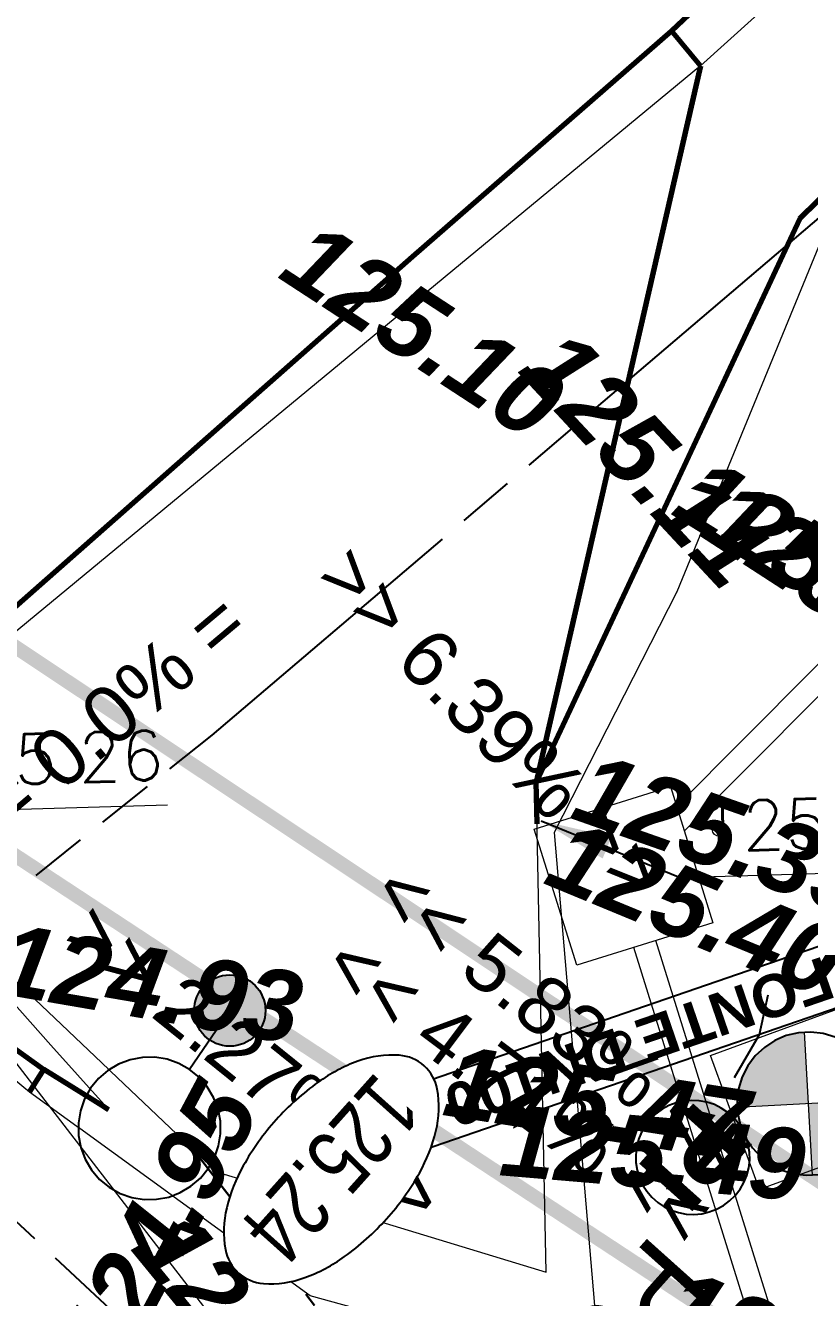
# Model space of a CAD drawing. Header units: metres. Extents: x -2858 to 512, y -1995 to 1252.
# Drawn here: x -1202.05 to -1196.55, y -929.75 to -920.83 of the extents above; entities that cross this region are included whole.
import ezdxf
from ezdxf.enums import TextEntityAlignment as Align
from ezdxf.lldxf.tags import DXFTag

# ---------------------------------------------------------------- set-up
doc = ezdxf.new("R2010")
doc.units = ezdxf.units.M
doc.header["$PDMODE"] = 33
doc.header["$PDSIZE"] = 0.1
doc.linetypes.add('AEP-2', pattern=[3.9, 2.5, -0.2, 0.4, -0.2, 0.4, -0.2])
doc.linetypes.add('ECL-3', pattern=[1.82, 1.2, -0.155, 0, -0.155, 0, -0.155, 0, -0.155])
for name, color, linetype in [('&G_05_VU_02', 7, 'Continuous'), ('04-NIV-COT', 1, 'Continuous'), ('05.2-EP-TXT', 5, 'Continuous'), ('07-AEP-PI', 94, 'Continuous'), ('07-AEP-RES', 94, 'AEP-2'), ('07-AEP-TXT', 94, 'Continuous'), ('10-ECL-LUM', 32, 'Continuous')]:
    doc.layers.add(name, color=color, linetype=linetype)
for name, color, linetype, lineweight, true_color in [('03-HCH-15x30-10cm', 7, 'Continuous', 0, 0xf696fd), ('Ass - EP - Regards', 5, 'Continuous', 0, 0x0000ff), ('Ass - EP - Réseau', 5, 'Continuous', 0, 0x0000ff), ('Ass - EP - Textes - Regards', 5, 'Continuous', 0, 0x0000ff), ('Ass - EU - Regards', 1, 'Continuous', 0, 0xff0000), ('Surface Projet - Textes - Altitudes', 7, 'Continuous', 0, 0x333399), ('Surface PROJET VOIRIE - Cotations - Cotation Points', 7, 'Continuous', 0, 0xc02000), ('Surface PROJET VOIRIE - Entrées en terre talus', 5, 'Continuous', 0, 0x0000ff), ("Surface PROJET VOIRIE - Réseaux d'écoulement", 7, 'Ligne écoulement', 70, 0x33cccc), ('Surface PROJET VOIRIE - Surfaces projet', 7, 'Continuous', 0, 0x333399), ('Surface PROJET VOIRIE - Textes - Altitudes', 7, 'Continuous', 0, 0x333399), ('Surface PROJET VOIRIE - Textes - Pente des côtés', 7, 'Continuous', 0, 0x333399), ('TERRAIN APRES TERR BAT - Points', 7, 'Continuous', 0, 0x808000)]:
    doc.layers.add(name, color=color, linetype=linetype, lineweight=lineweight, true_color=true_color)
for name, color, linetype, lineweight in [('03-SER-CLOT-MUR-140 ST', 7, 'Continuous', 15), ('04-NIV-MSQ', 255, 'Continuous', 0), ('10-ECL-U1000R2V+TPC63', 32, 'ECL-3', 30)]:
    doc.layers.add(name, color=color, linetype=linetype, lineweight=lineweight)
doc.layers.add('DWG_MENSURA_(81 - 06-EU-TXT', color=7, linetype='Continuous', true_color=0x7f1f00)
doc.styles.add('Altitude Surfaces projet', font='arialbi.ttf', dxfattribs={"height": 0.5})
doc.styles.add('ARIAL', font='arial.ttf')
doc.styles.add('ARIAL GRAS', font='arialbd.ttf')
doc.styles.add('Cotation', font='romans.shx')
doc.styles.add('CoteHor.3', font='arial.ttf', dxfattribs={"height": 0.0017})
doc.styles.add('Couches géologiques', font='arial.ttf', dxfattribs={"height": 0.3})
doc.styles.add('Mensura_Standard', font='arial.ttf', dxfattribs={"height": 1})
doc.styles.add('Pente Surfaces projet', font='arial.ttf', dxfattribs={"height": 0.4})
doc.styles.get("Standard").update_dxf_attribs({"font": 'arial.ttf'})
tags = doc.linetypes.add('Ligne écoulement', pattern='A,5,[">",Mensura_Standard,S=2,R=0,X=0,Y=-1],0', length=5).pattern_tags.tags
tags[13:14] = [DXFTag(74, 4), DXFTag(75, 0), DXFTag(340, '0'), DXFTag(46, 0.0), DXFTag(50, 0.0), DXFTag(44, 0.0), DXFTag(45, 0.0)]
doc.dimstyles.get("Standard").update_dxf_attribs({"dimtxt": 0.18, "dimasz": 0.18, "dimexe": 0.18, "dimexo": 0.0625, "dimgap": 0.09, "dimtad": 0, "dimtih": 1, "dimtoh": 1, "dimdec": 4, "dimzin": 0, "dimdsep": 46, "dimtxsty": 'Standard', "dimcen": 0.09, "dimadec": 0, "dimazin": 0, "dimtfac": 1, "dimtdec": 4, "dimtofl": 0, "dimtmove": 0, "dimatfit": 3, "dimfxl": 1, "dimtolj": 1, "dimtzin": 0, "dimarcsym": 0})

# ---------------------------------------------------------------- blocks, each defined once
blk = doc.blocks.new('AEP-PI')
at = {"color": 255}
blk.add_wipeout([(0, 0.251), (-0.0436, 0.2471), (-0.0858, 0.2358), (-0.1255, 0.2173), (-0.1613, 0.1922), (-0.1922, 0.1613), (-0.2173, 0.1255), (-0.2358, 0.0858), (-0.2471, 0.0436), (-0.251, 0), (-0.2471, -0.0436), (-0.2358, -0.0858), (-0.2173, -0.1255), (-0.1922, -0.1613), (-0.1613, -0.1922), (-0.1255, -0.2173), (-0.0858, -0.2358), (-0.0436, -0.2471), (0, -0.251), (0.0436, -0.2471), (0.0858, -0.2358), (0.1255, -0.2173), (0.1613, -0.1922), (0.1922, -0.1613), (0.2173, -0.1255), (0.2358, -0.0858), (0.2471, -0.0436), (0.251, 0), (0.2471, 0.0436), (0.2358, 0.0858), (0.2173, 0.1255), (0.1922, 0.1613), (0.1613, 0.1922), (0.1255, 0.2173), (0.0858, 0.2358), (0.0436, 0.2471)], dxfattribs=at)
at = {"lineweight": 15}
h = blk.add_hatch(color=256, dxfattribs=at)
h.paths.add_polyline_path([(0, 0), (-0.1768, -0.1768), (-0.1613, -0.1922), (-0.1255, -0.2173), (-0.0858, -0.2358), (-0.0436, -0.2471), (0, -0.251), (0.0436, -0.2471), (0.0858, -0.2358), (0.1255, -0.2173), (0.1613, -0.1922), (0.1768, -0.1768)])
h.paths.add_polyline_path([(0.1768, 0.1768), (0.1613, 0.1922), (0.1255, 0.2173), (0.0858, 0.2358), (0.0436, 0.2471), (0, 0.251), (-0.0436, 0.2471), (-0.0858, 0.2358), (-0.1255, 0.2173), (-0.1613, 0.1922), (-0.1768, 0.1768), (0, 0)])
at = {"flags": 128}
blk.add_lwpolyline([(0, 0.251), (-0.0436, 0.2471), (-0.0858, 0.2358), (-0.1255, 0.2173), (-0.1613, 0.1922), (-0.1922, 0.1613), (-0.2173, 0.1255), (-0.2358, 0.0858), (-0.2471, 0.0436), (-0.251, 0), (-0.2471, -0.0436), (-0.2358, -0.0858), (-0.2173, -0.1255), (-0.1922, -0.1613), (-0.1613, -0.1922), (-0.1255, -0.2173), (-0.0858, -0.2358), (-0.0436, -0.2471), (0, -0.251), (0.0436, -0.2471), (0.0858, -0.2358), (0.1255, -0.2173), (0.1613, -0.1922), (0.1922, -0.1613), (0.2173, -0.1255), (0.2358, -0.0858), (0.2471, -0.0436), (0.251, 0), (0.2471, 0.0436), (0.2358, 0.0858), (0.2173, 0.1255), (0.1922, 0.1613), (0.1613, 0.1922), (0.1255, 0.2173), (0.0858, 0.2358), (0.0436, 0.2471)], close=True, dxfattribs=at)
at = {"lineweight": 15, "flags": 128}
for points in [[(0.1775, 0.1775), (-0.1775, -0.1775)], [(-0.1775, 0.1775), (0.1775, -0.1775)]]:
    blk.add_lwpolyline(points, dxfattribs=at)
blk = doc.blocks.new('ECL-LUM1')
at = {"true_color": 0xf8991e}
h = blk.add_hatch(color=30, dxfattribs=at)
h.dxf.hatch_style = 1
edge = h.paths.add_edge_path()
edge.add_arc((0, 0), 0.125, 0, 360)
at = {"color": 30, "true_color": 0xf8991e}
blk.add_circle((0, 0), 0.125, dxfattribs=at)
at = {"color": 30, "lineweight": 0, "true_color": 0xf8991e}
blk.add_wipeout([(0, 0.75), (-0.0434, 0.7462), (-0.0855, 0.7349), (-0.125, 0.7165), (-0.1607, 0.6915), (-0.1915, 0.6607), (-0.2165, 0.625), (-0.2349, 0.5855), (-0.2462, 0.5434), (-0.25, 0.5), (-0.2462, 0.4566), (-0.2349, 0.4145), (-0.2165, 0.375), (-0.1915, 0.3393), (-0.1607, 0.3085), (-0.125, 0.2835), (-0.0855, 0.2651), (-0.0434, 0.2538), (0, 0.25), (0.0434, 0.2538), (0.0855, 0.2651), (0.125, 0.2835), (0.1607, 0.3085), (0.1915, 0.3393), (0.2165, 0.375), (0.2349, 0.4145), (0.2462, 0.4566), (0.25, 0.5), (0.2462, 0.5434), (0.2349, 0.5855), (0.2165, 0.625), (0.1915, 0.6607), (0.1607, 0.6915), (0.125, 0.7165), (0.0855, 0.7349), (0.0434, 0.7462)], dxfattribs=at)
at = {"layer": '&G_05_VU_02'}
h = blk.add_hatch(dxfattribs=at)
h.set_pattern_fill('ANGLE', color=256)
h.set_pattern_definition([(0, (0, 0), (0, 6.985), [5.08, -1.905]), (90, (0, 0), (-6.985, 4e-16), [5.08, -1.905])])
h.paths.add_polyline_path([(0, 0.75), (-0.0434, 0.7462), (-0.0855, 0.7349), (-0.125, 0.7165), (-0.1607, 0.6915), (-0.1915, 0.6607), (-0.2165, 0.625), (-0.2349, 0.5855), (-0.2462, 0.5434), (-0.25, 0.5), (-0.2462, 0.4566), (-0.2349, 0.4145), (-0.2165, 0.375), (-0.1915, 0.3393), (-0.1607, 0.3085), (-0.125, 0.2835), (-0.0855, 0.2651), (-0.0434, 0.2538), (0, 0.25), (0.0434, 0.2538), (0.0855, 0.2651), (0.125, 0.2835), (0.1607, 0.3085), (0.1915, 0.3393), (0.2165, 0.375), (0.2349, 0.4145), (0.2462, 0.4566), (0.25, 0.5), (0.2462, 0.5434), (0.2349, 0.5855), (0.2165, 0.625), (0.1915, 0.6607), (0.1607, 0.6915), (0.125, 0.7165), (0.0855, 0.7349), (0.0434, 0.7462)])
at = {"color": 30, "true_color": 0xf8991e, "flags": 128}
blk.add_lwpolyline([(0, 0.75), (-0.0434, 0.7462), (-0.0855, 0.7349), (-0.125, 0.7165), (-0.1607, 0.6915), (-0.1915, 0.6607), (-0.2165, 0.625), (-0.2349, 0.5855), (-0.2462, 0.5434), (-0.25, 0.5), (-0.2462, 0.4566), (-0.2349, 0.4145), (-0.2165, 0.375), (-0.1915, 0.3393), (-0.1607, 0.3085), (-0.125, 0.2835), (-0.0855, 0.2651), (-0.0434, 0.2538), (0, 0.25), (0.0434, 0.2538), (0.0855, 0.2651), (0.125, 0.2835), (0.1607, 0.3085), (0.1915, 0.3393), (0.2165, 0.375), (0.2349, 0.4145), (0.2462, 0.4566), (0.25, 0.5), (0.2462, 0.5434), (0.2349, 0.5855), (0.2165, 0.625), (0.1915, 0.6607), (0.1607, 0.6915), (0.125, 0.7165), (0.0855, 0.7349), (0.0434, 0.7462)], close=True, dxfattribs=at)
blk.add_lwpolyline([(0, 0), (0, 0.25)], dxfattribs=at)
blk = doc.blocks.new('NIV-HG')
h = blk.add_hatch(color=256)
edge = h.paths.add_edge_path()
edge.add_arc((0.1, -0.1), 0.0187, 180, 360)
edge.add_arc((0.1, -0.1), 0.0187, 0, 180)
blk.add_lwpolyline([(0.0812, -0.1, 1), (0.1187, -0.1, 1)], format="xyb", close=True)
at = {"layer": '04-NIV-MSQ', "flags": 128}
blk.add_lwpolyline([(0.175, -0.375), (0.1811, -0.3387), (0.1985, -0.3063), (0.2379, -0.2654), (0.2848, -0.2336), (0.3404, -0.2087), (0.3988, -0.1915), (0.4739, -0.1791), (0.55, -0.175), (0.6261, -0.1791), (0.7012, -0.1915), (0.7596, -0.2087), (0.8152, -0.2336), (0.8621, -0.2654), (0.9015, -0.3063), (0.9189, -0.3387), (0.925, -0.375), (0.9189, -0.4113), (0.9015, -0.4437), (0.8621, -0.4846), (0.8152, -0.5164), (0.7596, -0.5413), (0.7012, -0.5585), (0.6261, -0.5709), (0.55, -0.575), (0.4739, -0.5709), (0.3988, -0.5585), (0.3404, -0.5413), (0.2848, -0.5164), (0.2379, -0.4846), (0.1985, -0.4437), (0.1811, -0.4113)], close=True, dxfattribs=at)
blk.add_wipeout([(0.175, -0.375), (0.1811, -0.3387), (0.1985, -0.3063), (0.2379, -0.2654), (0.2848, -0.2336), (0.3404, -0.2087), (0.3988, -0.1915), (0.4739, -0.1791), (0.55, -0.175), (0.6261, -0.1791), (0.7012, -0.1915), (0.7596, -0.2087), (0.8152, -0.2336), (0.8621, -0.2654), (0.9015, -0.3063), (0.9189, -0.3387), (0.925, -0.375), (0.9189, -0.4113), (0.9015, -0.4437), (0.8621, -0.4846), (0.8152, -0.5164), (0.7596, -0.5413), (0.7012, -0.5585), (0.6261, -0.5709), (0.55, -0.575), (0.4739, -0.5709), (0.3988, -0.5585), (0.3404, -0.5413), (0.2848, -0.5164), (0.2379, -0.4846), (0.1985, -0.4437), (0.1811, -0.4113)]).dxf.layer = '04-NIV-MSQ'
blk.add_lwpolyline([(0.175, -0.375, 0.166601), (0.1985, -0.4437, 0.105514), (0.2848, -0.5164, 0.068239), (0.3988, -0.5585, 0.054409), (0.55, -0.575, 0.054409), (0.7012, -0.5585, 0.068239), (0.8152, -0.5164, 0.105514), (0.9015, -0.4437, 0.166601), (0.925, -0.375, 0.166601), (0.9015, -0.3063, 0.105514), (0.8152, -0.2336, 0.068239), (0.7012, -0.1915, 0.054409), (0.55, -0.175, 0.054409), (0.3988, -0.1915, 0.068239), (0.2848, -0.2336, 0.105514), (0.1985, -0.3063, 0.166601)], format="xyb", close=True)
at = {"style": 'ARIAL', "width": 0.75}
blk.add_attdef('COTE', text='', height=0.175, dxfattribs=at).set_placement((0.55, -0.375), align=Align.MIDDLE_CENTER)
blk = doc.blocks.new('TXT-REPERE')
at = {"color": 254, "lineweight": 0, "true_color": 0xffffc1}
blk.add_wipeout([(0, 0.4), (-0.0545, 0.3963), (-0.1079, 0.3852), (-0.1594, 0.3669), (-0.2078, 0.3418), (-0.2524, 0.3103), (-0.2923, 0.273), (-0.3268, 0.2307), (-0.3552, 0.184), (-0.3769, 0.134), (-0.3916, 0.0814), (-0.3991, 0.0273), (-0.3991, -0.0273), (-0.3916, -0.0814), (-0.3769, -0.134), (-0.3552, -0.184), (-0.3268, -0.2307), (-0.2923, -0.273), (-0.2524, -0.3103), (-0.2078, -0.3418), (-0.1594, -0.3669), (-0.1079, -0.3852), (-0.0545, -0.3963), (0, -0.4), (0.0545, -0.3963), (0.1079, -0.3852), (0.1594, -0.3669), (0.2078, -0.3418), (0.2524, -0.3103), (0.2923, -0.273), (0.3268, -0.2307), (0.3552, -0.184), (0.3769, -0.134), (0.3916, -0.0814), (0.3991, -0.0273), (0.3991, 0.0273), (0.3916, 0.0814), (0.3769, 0.134), (0.3552, 0.184), (0.3268, 0.2307), (0.2923, 0.273), (0.2524, 0.3103), (0.2078, 0.3418), (0.1594, 0.3669), (0.1079, 0.3852), (0.0545, 0.3963)], dxfattribs=at)
at = {"color": 254, "true_color": 0xffffc1, "flags": 128}
blk.add_lwpolyline([(0, 0.4), (-0.0545, 0.3963), (-0.1079, 0.3852), (-0.1594, 0.3669), (-0.2078, 0.3418), (-0.2524, 0.3103), (-0.2923, 0.273), (-0.3268, 0.2307), (-0.3552, 0.184), (-0.3769, 0.134), (-0.3916, 0.0814), (-0.3991, 0.0273), (-0.3991, -0.0273), (-0.3916, -0.0814), (-0.3769, -0.134), (-0.3552, -0.184), (-0.3268, -0.2307), (-0.2923, -0.273), (-0.2524, -0.3103), (-0.2078, -0.3418), (-0.1594, -0.3669), (-0.1079, -0.3852), (-0.0545, -0.3963), (0, -0.4), (0.0545, -0.3963), (0.1079, -0.3852), (0.1594, -0.3669), (0.2078, -0.3418), (0.2524, -0.3103), (0.2923, -0.273), (0.3268, -0.2307), (0.3552, -0.184), (0.3769, -0.134), (0.3916, -0.0814), (0.3991, -0.0273), (0.3991, 0.0273), (0.3916, 0.0814), (0.3769, 0.134), (0.3552, 0.184), (0.3268, 0.2307), (0.2923, 0.273), (0.2524, 0.3103), (0.2078, 0.3418), (0.1594, 0.3669), (0.1079, 0.3852), (0.0545, 0.3963)], close=True, dxfattribs=at)
at = {"color": 254, "true_color": 0xffffc1, "style": 'ARIAL GRAS'}
blk.add_attdef('X', text='', height=0.5, rotation=360, dxfattribs=at).set_placement((0, 0), align=Align.MIDDLE_CENTER)
blk = doc.blocks.new('MENSURA_LEADER77', base_point=(-1153.9129, -946.4831))
at = {"layer": 'Surface PROJET VOIRIE - Cotations - Cotation Points'}
blk.add_line((-1153.9129, -946.4831), (-1152.1021, -946.4831), dxfattribs=at)
at = {"layer": 'Surface PROJET VOIRIE - Cotations - Cotation Points', "style": 'Cotation'}
blk.add_text('125.39', height=0.35, dxfattribs=at).set_placement((-1153.7671, -945.9581), align=Align.TOP_LEFT)
blk = doc.blocks.new('MENSURA_LEADER81', base_point=(-1159.3028, -945.8653))
at = {"layer": 'Surface PROJET VOIRIE - Cotations - Cotation Points'}
blk.add_line((-1159.3028, -945.8653), (-1157.492, -945.8653), dxfattribs=at)
at = {"layer": 'Surface PROJET VOIRIE - Cotations - Cotation Points', "style": 'Cotation'}
blk.add_text('125.26', height=0.35, dxfattribs=at).set_placement((-1159.1569, -945.3403), align=Align.TOP_LEFT)
blk = doc.blocks.new('MENSURA_LEADER237', base_point=(-1151.9398, -948.3123))
at = {"layer": 'Ass - EP - Textes - Regards', "true_color": 0xffffff}
h = blk.add_hatch(color=7, dxfattribs=at)
edge = h.paths.add_edge_path(flags=0)
edge.add_arc((-1153.6227, -950.3455), 0.1024, 138.16176, 228.16176)
edge.add_line((-1153.6911, -950.4218), (-1152.6554, -951.3491))
edge.add_arc((-1152.587, -951.2728), 0.1024, 228.16176, 318.16176)
edge.add_line((-1152.5107, -951.3411), (-1150.8198, -949.4525))
edge.add_arc((-1150.8962, -949.3842), 0.1024, 318.16176, 408.16176)
edge.add_line((-1150.8278, -949.3079), (-1151.8635, -948.3806))
edge.add_arc((-1151.9319, -948.4569), 0.1024, 48.16176, 138.16176)
edge.add_line((-1152.0082, -948.3886), (-1153.699, -950.2772))
at = {"layer": 'Ass - EP - Textes - Regards', "color": 5, "true_color": 0x0000ff, "flags": 128}
blk.add_lwpolyline([(-1153.699, -950.2772), (-1153.699, -950.2772, 0.414214), (-1153.6911, -950.4218), (-1152.6554, -951.3491), (-1152.6554, -951.3491, 0.414214), (-1152.5107, -951.3411), (-1150.8198, -949.4525), (-1150.8198, -949.4525, 0.414214), (-1150.8278, -949.3079), (-1151.8635, -948.3806), (-1151.8635, -948.3806, 0.414214), (-1152.0082, -948.3886)], format="xyb", close=True, dxfattribs=at)
at = {"layer": 'Ass - EP - Textes - Regards', "color": 5, "true_color": 0x0000ff, "style": 'Couches géologiques'}
for s, p in [('Prof : 0.90m', (-1151.6833, -948.7903)), ('Fe : 124.58', (-1151.3294, -949.1071)), ('T : 125.48', (-1150.9755, -949.424))]:
    blk.add_text(s, height=0.3, rotation=228.16176, dxfattribs=at).set_placement(p, align=Align.TOP_LEFT)
blk = doc.blocks.new('Default_SymbolReg')
at = {"color": 7, "linetype": 'Continuous', "lineweight": 0, "flags": 128}
blk.add_lwpolyline([(-0.5, -0.5), (-0.5, 0.5), (0.5, 0.5), (0.5, -0.5), (-0.5, -0.5)], dxfattribs=at)
blk = doc.blocks.new('PENTE')
at = {"layer": 'Surface PROJET VOIRIE - Textes - Pente des côtés', "color": 24, "true_color": 0x993300, "style": 'Pente Surfaces projet'}
for s, rotation, p in [('<< 4.71% <<', 99.5216, (3071.438, -597.0707)), ('<< 5.83% <<', 98.0927, (3070.8761, -597.1964)), ('= 0.0% =', 176.32762, (3071.6772, -600.9447))]:
    blk.add_text(s, height=0.4, rotation=rotation, dxfattribs=at).set_placement(p, align=Align.MIDDLE_CENTER)
at = {"layer": 'Surface PROJET VOIRIE - Textes - Pente des côtés', "color": 96, "true_color": 0x008000, "style": 'Pente Surfaces projet'}
for s, rotation, p in [('>> 2.27% >>', 97.4986, (3072.6525, -598.4722)), ('>> 6.39% >>', 90.54641, (3069.7974, -599.0483))]:
    blk.add_text(s, height=0.4, rotation=rotation, dxfattribs=at).set_placement(p, align=Align.MIDDLE_CENTER)
blk = doc.blocks.new('ALTI')
at = {"layer": 'Surface PROJET VOIRIE - Textes - Altitudes', "color": 96, "true_color": 0x008000, "style": 'Altitude Surfaces projet'}
for s, rotation, p in [('125.80', 109.058, (3599.3671, -887.6272)), ('124.80', 81.15006, (3601.3833, -890.6389)), ('124.95', 193.83363, (3602.4166, -890.3741)), ('125.11', 84.8169, (3594.9859, -892.7369)), ('124.93', 122.07396, (3600.7143, -892.7152)), ('125.10', 98.73112, (3595.6184, -894.4942))]:
    blk.add_text(s, height=0.5, rotation=rotation, dxfattribs=at).set_placement(p, align=Align.MIDDLE_LEFT)
at = {"layer": 'Surface PROJET VOIRIE - Textes - Altitudes', "color": 24, "true_color": 0x993300, "style": 'Altitude Surfaces projet'}
for s, rotation, p in [('125.49', 127.01892, (3599.3215, -889.2466)), ('125.47', 122.97687, (3599.2634, -889.8133)), ('125.40', 109.36881, (3597.5537, -890.3183)), ('125.39', 112.46715, (3597.0927, -890.4963)), ('125.31', 98.93171, (3594.995, -891.0891)), ('125.31', 99.98248, (3595.0159, -891.3388))]:
    blk.add_text(s, height=0.5, rotation=rotation, dxfattribs=at).set_placement(p, align=Align.MIDDLE_LEFT)
blk = doc.blocks.new('ASSAI')
at = {"layer": 'Ass - EP - Réseau', "flags": 128}
for points in [[(1289.7763, -324.2855), (1283.3394, -335.0651)], [(1289.9163, -324.3631), (1283.4768, -335.1472)], [(1282.6336, -335.4279), (1261.0107, -334.2849)], [(1282.5408, -335.5832), (1261.0023, -334.4447)]]:
    blk.add_lwpolyline(points, dxfattribs=at)
at = {"layer": 'DWG_MENSURA_(81 - 06-EU-TXT', "linetype": 'Continuous'}
for p, q in [((1283.6853, -334.013), (1283.3442, -334.0827)), ((1283.3442, -334.0827), (1283.0971, -334.2233))]:
    blk.add_line(p, q, dxfattribs=at)
at = {"layer": 'Surface PROJET VOIRIE - Entrées en terre talus', "flags": 128}
for points in [[(1286.8952, -337.8427), (1286.8754, -337.6589), (1286.7923, -337.1884), (1286.7825, -337.1329), (1286.777, -337.1815), (1286.7141, -337.737), (1286.5079, -339.5322)], [(1286.4795, -340.1985), (1280.9048, -339.5358), (1278.5132, -339.2375), (1278.0626, -339.2016), (1274.5737, -338.7099), (1268.9922, -338.138), (1268.3837, -338.0647), (1268.0311, -338.0222), (1266.4254, -337.8285), (1266.0488, -337.7831), (1264.8726, -337.6413), (1264.3108, -337.5634), (1263.8091, -337.4672), (1262.2443, -337.2143), (1255.5069, -336.0164), (1254.7599, -335.8804), (1254.3845, -335.8109), (1254.1374, -335.7758), (1253.8825, -336.2181), (1253.4694, -336.9702), (1252.1957, -339.3009), (1249.7067, -343.7159), (1247.9102, -346.8439)]]:
    blk.add_lwpolyline(points, dxfattribs=at)
at = {"layer": "Surface PROJET VOIRIE - Réseaux d'écoulement", "flags": 128}
for points in [[(1278.8941, -337.6891), (1275.4134, -337.4639), (1275.0865, -337.4178), (1269.9571, -336.4451), (1269.5966, -336.3596), (1268.3304, -336.0591), (1267.2359, -335.9404), (1266.6534, -335.8772), (1264.8434, -335.6808)], [(1283.2845, -336.2312), (1283.0711, -336.4301)], [(1278.5596, -338.9217), (1283.0711, -336.4301)], [(1278.8941, -337.6891), (1283.0711, -336.4301)], [(1286.7825, -337.1329), (1286.7923, -337.1884), (1286.8754, -337.6589), (1286.8952, -337.8427), (1287.1711, -340.4568), (1287.1713, -340.4573), (1287.1715, -340.4579)], [(1287.0622, -337.6291), (1286.8754, -337.6589)], [(1278.5596, -338.9217), (1278.5132, -339.2375)], [(1286.5079, -339.5322), (1286.5607, -340.1253), (1286.5374, -340.1789), (1286.4795, -340.1985), (1280.9048, -339.5358), (1278.5132, -339.2375), (1278.0626, -339.2016)]]:
    blk.add_lwpolyline(points, dxfattribs=at)
at = {"layer": 'Surface PROJET VOIRIE - Surfaces projet', "flags": 128}
for points in [[(1246.4585, -345.1604), (1250.9733, -338.254), (1248.619, -336.7518), (1250.1557, -334.7009), (1251.682, -335.6699), (1253.4637, -332.6258), (1257.8756, -334.3433), (1260.4081, -335.1035), (1260.4875, -335.1764), (1268.3367, -336.0194), (1275.713, -337.315), (1278.7685, -337.5253), (1281.4194, -336.586), (1283.25, -336.1011), (1285.8706, -333.3175), (1286.8124, -335.2101), (1287.0622, -337.6291), (1287.1728, -340.4567), (1288.6941, -340.6131), (1288.4236, -337.5123), (1288.0934, -334.944), (1286.6598, -331.8277), (1291.0344, -324.195), (1292.0928, -322.5235)], [(1241.6402, -357.8601), (1254.1352, -335.7713), (1264.3367, -337.3911), (1278.5596, -338.9217), (1286.4909, -340.1233), (1286.6016, -336.2783), (1285.5838, -334.0883), (1283.0711, -336.4301), (1278.8941, -337.6891), (1275.0842, -337.4426), (1267.2479, -336.1832), (1260.4875, -335.1764), (1253.7037, -333.0477), (1252.093, -335.8713), (1250.5712, -339.7272), (1246.7135, -345.176)]]:
    blk.add_lwpolyline(points, dxfattribs=at)
at = {"layer": 'TERRAIN APRES TERR BAT - Points'}
blk.add_point((1282.46, -335.252), dxfattribs=at)
at = {"layer": 'Ass - EP - Regards', "rotation": 59.15696165148176}
blk.add_blockref('Default_SymbolReg', (1283.1517, -335.5354), dxfattribs=at)
at = {"layer": 'Ass - EP - Textes - Regards', "rotation": 133.5650505867652}
blk.add_blockref('MENSURA_LEADER237', (1282.8614, -332.5428), dxfattribs=at)
at = {"layer": 'Ass - EU - Regards', "rotation": 61.98349238550134}
blk.add_blockref('Default_SymbolReg', (1283.4777, -333.5654), dxfattribs=at)
at = {"layer": 'Surface PROJET VOIRIE - Cotations - Cotation Points', "rotation": 133.5650505867652}
for name, p in [('MENSURA_LEADER77', (1282.8958, -335.2331)), ('MENSURA_LEADER81', (1286.1627, -339.5643))]:
    blk.add_blockref(name, p, dxfattribs=at)
at = {"layer": 'Surface PROJET VOIRIE - Textes - Altitudes', "color": 96, "true_color": 0x008000, "style": 'CoteHor.3'}
for s, rotation, p in [('124.80', 78.95461, (1285.5819, -334.0984)), ('124.95', 191.63818, (1286.5985, -336.279)), ('124.93', 119.87851, (1283.0762, -336.439)), ('125.10', 96.53567, (1278.8953, -337.6993)), ('125.11', 82.62145, (1278.56, -338.9185))]:
    blk.add_text(s, height=0.0017, rotation=rotation, dxfattribs=at).set_placement(p, align=Align.MIDDLE_LEFT)
at = {"layer": 'Surface PROJET VOIRIE - Textes - Altitudes', "color": 24, "true_color": 0x993300, "style": 'CoteHor.3'}
for s, rotation, p in [('125.48', 196.17569, (1286.8223, -335.2073)), ('125.47', 120.78142, (1283.2483, -336.0983)), ('125.40', 107.17336, (1281.4185, -336.5829)), ('125.33', 184.06781, (1287.0725, -337.6284))]:
    blk.add_text(s, height=0.0017, rotation=rotation, dxfattribs=at).set_placement(p, align=Align.MIDDLE_LEFT)
at = {"layer": 'Surface PROJET VOIRIE - Textes - Altitudes', "color": 105, "true_color": 0x339966, "style": 'CoteHor.3'}
for s, p in [('125.21', (1286.7829, -337.1326)), ('125.21', (1286.7773, -337.1812)), ('125.21', (1286.7927, -337.1881)), ('125.21', (1286.8757, -337.6586)), ('125.20', (1286.7144, -337.7367)), ('124.90', (1278.5135, -339.2372)), ('124.97', (1280.9051, -339.5355))]:
    blk.add_text(s, height=0.0017, rotation=133.56505, dxfattribs=at).set_placement(p, align=Align.TOP_LEFT)
at = {"layer": 'Surface PROJET VOIRIE - Cotations - Cotation Points', "linetype": 'Continuous', "lineweight": 0}
blk.add_leader([(1283.249, -336.2248), (1282.8958, -335.2331)], dimstyle='Standard', override={"dimasz": 0.5}, dxfattribs=at)

msp = doc.modelspace()

# ---------------------------------------------------------------- block references
at = {"layer": '07-AEP-PI', "xscale": 2, "yscale": 2, "zscale": 2, "rotation": 228.1617603435354}
msp.add_blockref('AEP-PI', (-1196.5553, -928.3859), dxfattribs=at)
at = {"layer": '10-ECL-LUM', "color": 254, "true_color": 0xffffc1, "xscale": 2, "yscale": 2, "zscale": 2, "rotation": 145.6773682253984}
msp.add_blockref('ECL-LUM1', (-1200.6153, -927.7334), dxfattribs=at)

# ---------------------------------------------------------------- texts
at = {"layer": '07-AEP-TXT', "insert": (-1197.4236, -929.4803), "char_height": 0.6, "attachment_point": 4, "rotation": 228.16176, "style": 'ARIAL'}
msp.add_mtext_dynamic_manual_height_columns('Poteau incendie', width=13.753605, gutter_width=2.4, heights=[0], dxfattribs=at)

# ---------------------------------------------------------------- next in the draw order: block references
at = {"layer": '07-AEP-TXT'}
ref = msp.add_blockref('TXT-REPERE', (-1197.3681, -928.7627), dxfattribs=dict(at, rotation=228.1617603477028))
ref.add_attrib('X', 'PI', dxfattribs={"layer": '0', "height": 0.5, "rotation": 228.16176, "style": 'ARIAL GRAS'}).set_placement((-1197.3681, -928.7627), align=Align.MIDDLE_CENTER)

# ---------------------------------------------------------------- next in the draw order: texts
at = {"layer": '07-AEP-TXT', "insert": (-1197.7453, -927.9522), "char_height": 0.3, "attachment_point": 5, "rotation": 198.99341, "style": 'ARIAL GRAS', "bg_fill": 19, "box_fill_scale": 1.25, "bg_fill_color": 256, "bg_fill_transparency": 0}
msp.add_mtext_dynamic_manual_height_columns('FONTE DN100', width=3.981195, gutter_width=7.5, heights=[0], dxfattribs=at)

# ---------------------------------------------------------------- next in the draw order: linework, layer by layer
at = {"layer": '10-ECL-U1000R2V+TPC63', "flags": 128}
msp.add_lwpolyline([(-1200.9148, -928.654), (-1193.9319, -937.6164)], dxfattribs=at)

# ---------------------------------------------------------------- next in the draw order: block references
at = {"layer": '05.2-EP-TXT', "rotation": 228.1617603435354}
msp.add_blockref('ASSAI', (-91.9684, -194.614), dxfattribs=at)

# ---------------------------------------------------------------- next in the draw order: linework, layer by layer
at = {"layer": '03-HCH-15x30-10cm', "const_width": 0.1, "flags": 128}
for points in [[(-1202.2728, -925.0823), (-1196.0719, -929.2029)], [(-1195.8129, -930.79), (-1203.2308, -925.9166)]]:
    msp.add_lwpolyline(points, dxfattribs=at)
at = {"layer": '03-SER-CLOT-MUR-140 ST', "flags": 128}
msp.add_lwpolyline([(-1212.1715, -932.784), (-1206.961, -928.7409), (-1205.5105, -930.5515), (-1202.3196, -928.0827), (-1202.2016, -927.9871), (-1195.338, -936.8964), (-1198.8895, -939.5232)], dxfattribs=at)

# ---------------------------------------------------------------- next in the draw order: block references
at = {"layer": 'Surface Projet - Textes - Altitudes', "rotation": 228.1617603435354}
msp.add_blockref('ALTI', (1864.6589, 1159.8136), dxfattribs=at)
at = {"layer": 'Surface PROJET VOIRIE - Textes - Pente des côtés', "rotation": 223.6617603435353}
msp.add_blockref('PENTE', (1435.5899, 760.2993), dxfattribs=at)

# ---------------------------------------------------------------- next in the draw order: block references
at = {"layer": '04-NIV-COT', "xscale": 2.600000000000001, "yscale": 2.600000000000001, "zscale": 2.600000000000001, "rotation": 228.1617603435354}
for p, values in [((-1198.2229, -928.432), {'COTE': '125.24'}), ((-1194.3802, -929.888), {'COTE': '125.60'})]:
    msp.add_blockref('NIV-HG', p, dxfattribs=at).add_auto_attribs(values)

# ---------------------------------------------------------------- next in the draw order: linework, layer by layer
at = {"layer": '07-AEP-RES', "color": 4, "flags": 128}
msp.add_lwpolyline([(-1158.4195, -907.4713), (-1161.0409, -890.6845), (-1159.5722, -889.1869), (-1161.616, -874.2488), (-1177.6446, -879.3833), (-1180.5724, -881.1781), (-1180.9632, -885.6038), (-1175.7433, -904.5015), (-1200.7402, -925.8024), (-1203.4568, -927.9624), (-1197.1134, -933.8657)], dxfattribs=at)

doc.saveas('drawing.dxf')
